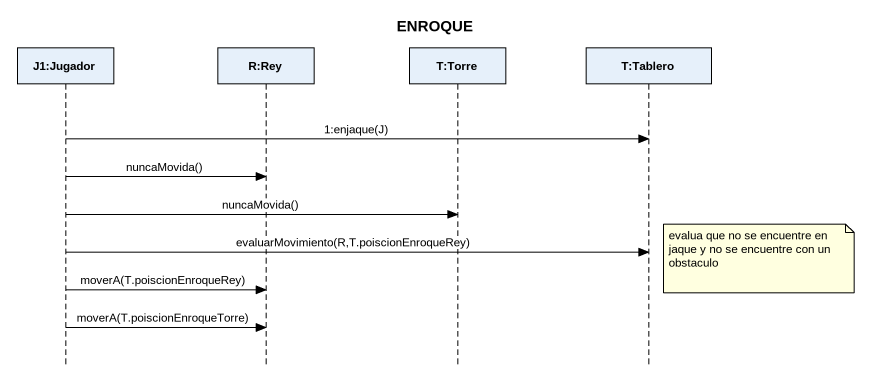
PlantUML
@startuml
title ENROQUE
hide footbox
participant "J1:Jugador" as J1_Jugador
participant "R:Rey" as R_Rey
participant "T:Torre" as T_Torre
participant "T:Tablero" as T_Tablero

J1_Jugador -> T_Tablero : 1:enjaque(J)
J1_Jugador -> R_Rey : nuncaMovida()
J1_Jugador -> T_Torre : nuncaMovida()
J1_Jugador -> T_Tablero : evaluarMovimiento(R,T.poiscionEnroqueRey)
note right of T_Tablero : evalua que no se encuentre en jaque y no se encuentre con un obstaculo
J1_Jugador -> R_Rey : moverA(T.poiscionEnroqueRey)
J1_Jugador -> R_Rey : moverA(T.poiscionEnroqueTorre)
@enduml
